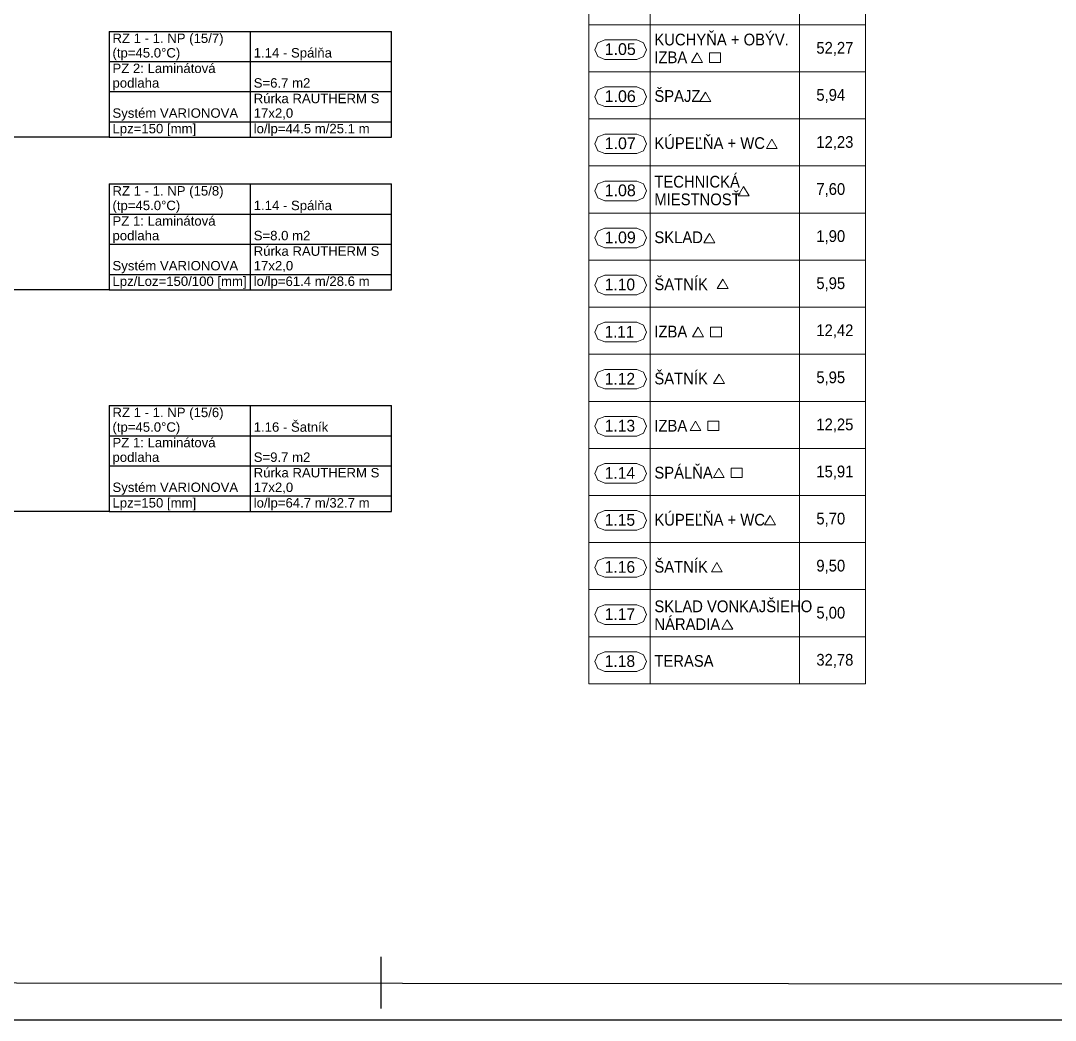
# Model space of a CAD drawing. Header units: millimetres. Extents: x 90740 to 167944, y -39332 to 25855.
# Drawn here: x 107561 to 118548, y -7270 to 3347 of the extents above; entities that cross this region are included whole.
import ezdxf

# ---------------------------------------------------------------- set-up
doc = ezdxf.new("R2010")
doc.units = ezdxf.units.MM
doc.layers.add('NETLAC', color=6, linetype='Continuous', plot=False)
doc.layers.add('TABU_KY', color=7, linetype='Continuous')
doc.layers.add('XR$2$_65384', color=7, linetype='Continuous')
doc.layers.add('XR$2$STANDARD', color=7, linetype='Continuous', lineweight=25)
doc.layers.add('XR$2$Text 1_50', color=7, linetype='Continuous', lineweight=25)
doc.styles.add('ARIAL', font='arial.ttf')
doc.styles.add('ISOCP3', font='arial.ttf')

msp = doc.modelspace()

# ---------------------------------------------------------------- linework, layer by layer
msp.add_line((111390, -7145), (111390, -6595))
msp.add_lwpolyline([(91110.7, 22087.4), (132115, 22055), (132115, -6895), (91110.7, -6862.6)], close=True)
at = {"layer": 'NETLAC'}
msp.add_lwpolyline([(90740, 22430), (132490, 22430), (132490, -7270), (90740, -7270)], close=True, dxfattribs=at)
at = {"layer": 'TABU_KY', "color": 5}
for p, q in [((108500.1, 3234.3), (111500.1, 3234.3)), ((110000.1, 2914.3), (110000.1, 3234.3)), ((108500.1, 2914.3), (111500.1, 2914.3)), ((110000.1, 2594.3), (110000.1, 2914.3)), ((108500.1, 2594.3), (111500.1, 2594.3)), ((110000.1, 2274.3), (110000.1, 2594.3)), ((108500.1, 2274.3), (111500.1, 2274.3)), ((110000.1, 2109.3), (110000.1, 2274.3)), ((108500.1, 2109.3), (103904, 2109.3)), ((108500.1, 1613.2), (111500.1, 1613.2)), ((110000.1, 1293.2), (110000.1, 1613.2)), ((108500.1, 1293.2), (111500.1, 1293.2)), ((110000.1, 973.2), (110000.1, 1293.2)), ((108500.1, 973.2), (111500.1, 973.2)), ((110000.1, 653.2), (110000.1, 973.2)), ((108500.1, 653.2), (111500.1, 653.2)), ((110000.1, 488.2), (110000.1, 653.2)), ((108500.1, 488.2), (105354.8, 488.2)), ((108500.1, -740.6), (111500.1, -740.6)), ((110000.1, -1060.6), (110000.1, -740.6)), ((108500.1, -1060.6), (111500.1, -1060.6)), ((110000.1, -1380.6), (110000.1, -1060.6)), ((108500.1, -1380.6), (111500.1, -1380.6)), ((110000.1, -1700.6), (110000.1, -1380.6)), ((108500.1, -1700.6), (111500.1, -1700.6)), ((110000.1, -1865.6), (110000.1, -1700.6)), ((108500.1, -1865.6), (106020.1, -1865.6))]:
    msp.add_line(p, q, dxfattribs=at)
for points in [[(108500.1, 3234.3), (108500.1, 2109.3), (111500.1, 2109.3), (111500.1, 3234.3)], [(108500.1, 1613.2), (108500.1, 488.2), (111500.1, 488.2), (111500.1, 1613.2)], [(108500.1, -740.6), (108500.1, -1865.6), (111500.1, -1865.6), (111500.1, -740.6)]]:
    msp.add_lwpolyline(points, dxfattribs=at)
at = {"layer": 'XR$2$_65384', "color": 7, "linetype": 'Continuous', "lineweight": 18}
for p, q in [((113689.2, 3113.3), (113658.7, 3039.6)), ((113762.9, 3143.8), (113689.2, 3113.3)), ((114102.8, 3143.8), (113762.9, 3143.8)), ((114176.4, 3113.3), (114102.8, 3143.8)), ((114206.9, 3039.6), (114176.4, 3113.3)), ((113658.7, 3039.6), (113689.2, 2966)), ((114176.4, 2966), (114206.9, 3039.6)), ((113689.2, 2966), (113762.9, 2935.5)), ((113762.9, 2935.5), (114102.8, 2935.5)), ((114102.8, 2935.5), (114176.4, 2966)), ((113762.9, 2643.8), (113689.2, 2613.3)), ((114102.8, 2643.8), (113762.9, 2643.8)), ((114176.4, 2613.3), (114102.8, 2643.8)), ((113689.2, 2613.3), (113658.7, 2539.6)), ((113658.7, 2539.6), (113689.2, 2466)), ((114206.9, 2539.6), (114176.4, 2613.3)), ((114176.4, 2466), (114206.9, 2539.6)), ((113689.2, 2466), (113762.9, 2435.5)), ((113762.9, 2435.5), (114102.8, 2435.5)), ((114102.8, 2435.5), (114176.4, 2466)), ((113689.2, 2113.3), (113658.7, 2039.6)), ((113762.9, 2143.8), (113689.2, 2113.3)), ((114102.8, 2143.8), (113762.9, 2143.8)), ((114176.4, 2113.3), (114102.8, 2143.8)), ((114206.9, 2039.6), (114176.4, 2113.3)), ((113658.7, 2039.6), (113689.2, 1966)), ((114176.4, 1966), (114206.9, 2039.6)), ((113689.2, 1966), (113762.9, 1935.5)), ((113762.9, 1935.5), (114102.8, 1935.5)), ((114102.8, 1935.5), (114176.4, 1966)), ((113689.2, 1613.3), (113658.7, 1539.6)), ((113658.7, 1539.6), (113689.2, 1466)), ((113762.9, 1643.8), (113689.2, 1613.3)), ((114102.8, 1643.8), (113762.9, 1643.8)), ((114176.4, 1613.3), (114102.8, 1643.8)), ((114206.9, 1539.6), (114176.4, 1613.3)), ((114176.4, 1466), (114206.9, 1539.6)), ((113689.2, 1466), (113762.9, 1435.5)), ((113762.9, 1435.5), (114102.8, 1435.5)), ((114102.8, 1435.5), (114176.4, 1466)), ((113689.2, 1113.3), (113658.7, 1039.6)), ((113762.9, 1143.8), (113689.2, 1113.3)), ((114102.8, 1143.8), (113762.9, 1143.8)), ((114176.4, 1113.3), (114102.8, 1143.8)), ((114206.9, 1039.6), (114176.4, 1113.3)), ((113658.7, 1039.6), (113689.2, 966)), ((114176.4, 966), (114206.9, 1039.6)), ((113689.2, 966), (113762.9, 935.5)), ((113762.9, 935.5), (114102.8, 935.5)), ((114102.8, 935.5), (114176.4, 966)), ((113689.2, 613.3), (113658.7, 539.6)), ((113762.9, 643.8), (113689.2, 613.3)), ((114102.8, 643.8), (113762.9, 643.8)), ((114176.4, 613.3), (114102.8, 643.8)), ((114206.9, 539.6), (114176.4, 613.3)), ((113658.7, 539.6), (113689.2, 466)), ((113689.2, 466), (113762.9, 435.5)), ((114102.8, 435.5), (114176.4, 466)), ((114176.4, 466), (114206.9, 539.6)), ((113762.9, 435.5), (114102.8, 435.5)), ((113689.2, 113.3), (113658.7, 39.6)), ((113762.9, 143.8), (113689.2, 113.3)), ((114102.8, 143.8), (113762.9, 143.8)), ((114176.4, 113.3), (114102.8, 143.8)), ((114206.9, 39.6), (114176.4, 113.3)), ((113658.7, 39.6), (113689.2, -34)), ((114176.4, -34), (114206.9, 39.6)), ((113689.2, -34), (113762.9, -64.5)), ((113762.9, -64.5), (114102.8, -64.5)), ((114102.8, -64.5), (114176.4, -34)), ((113689.2, -386.7), (113658.7, -460.4)), ((113762.9, -356.2), (113689.2, -386.7)), ((114102.8, -356.2), (113762.9, -356.2)), ((114176.4, -386.7), (114102.8, -356.2)), ((114206.9, -460.4), (114176.4, -386.7)), ((113658.7, -460.4), (113689.2, -534)), ((113689.2, -534), (113762.9, -564.5)), ((114102.8, -564.5), (114176.4, -534)), ((114176.4, -534), (114206.9, -460.4)), ((113762.9, -564.5), (114102.8, -564.5)), ((113762.9, -856.2), (113689.2, -886.7)), ((114102.8, -856.2), (113762.9, -856.2)), ((114176.4, -886.7), (114102.8, -856.2)), ((113689.2, -886.7), (113658.7, -960.4)), ((113658.7, -960.4), (113689.2, -1034)), ((114206.9, -960.4), (114176.4, -886.7)), ((114176.4, -1034), (114206.9, -960.4)), ((113689.2, -1034), (113762.9, -1064.5)), ((113762.9, -1064.5), (114102.8, -1064.5)), ((114102.8, -1064.5), (114176.4, -1034)), ((113689.2, -1386.7), (113658.7, -1460.4)), ((113762.9, -1356.2), (113689.2, -1386.7)), ((114102.8, -1356.2), (113762.9, -1356.2)), ((114176.4, -1386.7), (114102.8, -1356.2)), ((114206.9, -1460.4), (114176.4, -1386.7)), ((113658.7, -1460.4), (113689.2, -1534)), ((113689.2, -1534), (113762.9, -1564.5)), ((114102.8, -1564.5), (114176.4, -1534)), ((114176.4, -1534), (114206.9, -1460.4)), ((113762.9, -1564.5), (114102.8, -1564.5)), ((113762.9, -1856.2), (113689.2, -1886.7)), ((114102.8, -1856.2), (113762.9, -1856.2)), ((114176.4, -1886.7), (114102.8, -1856.2)), ((113689.2, -1886.7), (113658.7, -1960.4)), ((113658.7, -1960.4), (113689.2, -2034)), ((114206.9, -1960.4), (114176.4, -1886.7)), ((114176.4, -2034), (114206.9, -1960.4)), ((113689.2, -2034), (113762.9, -2064.5)), ((113762.9, -2064.5), (114102.8, -2064.5)), ((114102.8, -2064.5), (114176.4, -2034)), ((113689.2, -2386.7), (113658.7, -2460.4)), ((113762.9, -2356.2), (113689.2, -2386.7)), ((114102.8, -2356.2), (113762.9, -2356.2)), ((114176.4, -2386.7), (114102.8, -2356.2)), ((114206.9, -2460.4), (114176.4, -2386.7)), ((113658.7, -2460.4), (113689.2, -2534)), ((114176.4, -2534), (114206.9, -2460.4)), ((113689.2, -2534), (113762.9, -2564.5)), ((113762.9, -2564.5), (114102.8, -2564.5)), ((114102.8, -2564.5), (114176.4, -2534)), ((113762.9, -2856.2), (113689.2, -2886.7)), ((114102.8, -2856.2), (113762.9, -2856.2)), ((114176.4, -2886.7), (114102.8, -2856.2)), ((113689.2, -2886.7), (113658.7, -2960.4)), ((113658.7, -2960.4), (113689.2, -3034)), ((114206.9, -2960.4), (114176.4, -2886.7)), ((114176.4, -3034), (114206.9, -2960.4)), ((113689.2, -3034), (113762.9, -3064.5)), ((113762.9, -3064.5), (114102.8, -3064.5)), ((114102.8, -3064.5), (114176.4, -3034)), ((113689.2, -3386.7), (113658.7, -3460.4)), ((113762.9, -3356.2), (113689.2, -3386.7)), ((114102.8, -3356.2), (113762.9, -3356.2)), ((114176.4, -3386.7), (114102.8, -3356.2)), ((114206.9, -3460.4), (114176.4, -3386.7)), ((113658.7, -3460.4), (113689.2, -3534)), ((114176.4, -3534), (114206.9, -3460.4)), ((113689.2, -3534), (113762.9, -3564.5)), ((113762.9, -3564.5), (114102.8, -3564.5)), ((114102.8, -3564.5), (114176.4, -3534))]:
    msp.add_line(p, q, dxfattribs=at)
at = {"layer": 'XR$2$STANDARD', "color": 7, "linetype": 'Continuous', "lineweight": 18}
for p, q in [((113595.8, -3695.9), (113595.8, 5304.1)), ((114245.8, -3695.9), (114245.8, 5304.1)), ((115830.8, -3695.9), (115830.8, 5304.1)), ((116530.8, -3695.9), (116530.8, 5304.1)), ((114743.2, 3004.6), (114685.3, 2904.3)), ((114801.1, 2904.3), (114743.2, 3004.6)), ((114875.3, 2904.3), (114875.3, 3004.6)), ((114875.3, 3004.6), (114991.1, 3004.6)), ((114991.1, 3004.6), (114991.1, 2904.3)), ((114685.3, 2904.3), (114801.1, 2904.3)), ((114875.3, 2904.3), (114991.1, 2904.3)), ((114832.6, 2589.1), (114774.7, 2488.8)), ((114890.5, 2488.8), (114832.6, 2589.1)), ((114774.7, 2488.8), (114890.5, 2488.8)), ((115537.4, 2089.4), (115479.5, 1989.1)), ((115595.3, 1989.1), (115537.4, 2089.4)), ((115479.5, 1989.1), (115595.3, 1989.1)), ((115237.6, 1587.1), (115179.7, 1486.8)), ((115295.5, 1486.8), (115237.6, 1587.1)), ((115179.7, 1486.8), (115295.5, 1486.8)), ((114874.7, 1087.4), (114816.8, 987.1)), ((114932.6, 987.1), (114874.7, 1087.4)), ((114816.8, 987.1), (114932.6, 987.1)), ((115016.7, 603.5), (114958.8, 503.2)), ((115074.6, 503.2), (115016.7, 603.5)), ((114958.8, 503.2), (115074.6, 503.2)), ((114753.7, 90.7), (114695.8, -9.6)), ((114811.6, -9.6), (114753.7, 90.7)), ((114885.8, -9.6), (114885.8, 90.7)), ((114885.8, 90.7), (115001.6, 90.7)), ((115001.6, 90.7), (115001.6, -9.6)), ((114695.8, -9.6), (114811.6, -9.6)), ((114885.8, -9.6), (115001.6, -9.6)), ((114977.2, -406.4), (114919.3, -506.7)), ((115035.1, -506.7), (114977.2, -406.4)), ((114919.3, -506.7), (115035.1, -506.7)), ((114727.4, -906.1), (114669.5, -1006.4)), ((114785.3, -1006.4), (114727.4, -906.1)), ((114859.5, -1006.4), (114859.5, -906.1)), ((114859.5, -906.1), (114975.3, -906.1)), ((114975.3, -906.1), (114975.3, -1006.4)), ((114669.5, -1006.4), (114785.3, -1006.4)), ((114859.5, -1006.4), (114975.3, -1006.4)), ((114974.6, -1405.7), (114916.7, -1506)), ((115032.5, -1506), (114974.6, -1405.7)), ((115106.7, -1506), (115106.7, -1405.7)), ((115106.7, -1405.7), (115222.5, -1405.7)), ((115222.5, -1405.7), (115222.5, -1506)), ((114916.7, -1506), (115032.5, -1506)), ((115106.7, -1506), (115222.5, -1506)), ((115519, -1908), (115461.1, -2008.3)), ((115576.9, -2008.3), (115519, -1908)), ((115461.1, -2008.3), (115576.9, -2008.3)), ((114953.6, -2407.7), (114895.7, -2508)), ((115011.5, -2508), (114953.6, -2407.7)), ((114895.7, -2508), (115011.5, -2508)), ((115064, -3015.2), (115006.1, -3115.5)), ((115121.9, -3115.5), (115064, -3015.2)), ((115006.1, -3115.5), (115121.9, -3115.5))]:
    msp.add_line(p, q, dxfattribs=at)
at = {"layer": 'XR$2$Text 1_50', "color": 7, "linetype": 'Continuous', "lineweight": 18}
for p, q in [((113595.8, 3304.1), (116530.8, 3304.1)), ((113595.8, 2804.1), (116530.8, 2804.1)), ((113595.8, 2304.1), (116530.8, 2304.1)), ((113595.8, 1804.1), (116530.8, 1804.1)), ((113595.8, 1304.1), (116530.8, 1304.1)), ((113595.8, 804.1), (116530.8, 804.1)), ((113595.8, 304.1), (116530.8, 304.1)), ((113595.8, -195.9), (116530.8, -195.9)), ((113595.8, -695.9), (116530.8, -695.9)), ((113595.8, -1195.9), (116530.8, -1195.9)), ((113595.8, -1695.9), (116530.8, -1695.9)), ((113595.8, -2195.9), (116530.8, -2195.9)), ((113595.8, -2695.9), (116530.8, -2695.9)), ((113595.8, -3195.9), (116530.8, -3195.9)), ((113595.8, -3695.9), (116530.8, -3695.9)), ((113595.8, -3695.9), (116530.8, -3695.9)), ((113595.8, -3695.9), (116530.8, -3695.9)), ((113595.8, -3695.9), (116530.8, -3695.9)), ((113595.8, -3695.9), (116530.8, -3695.9))]:
    msp.add_line(p, q, dxfattribs=at)

# ---------------------------------------------------------------- texts
at = {"layer": 'TABU_KY', "color": 160, "style": 'ARIAL'}
for s, p in [('RZ 1 - 1. NP (15/7) ', (108535.1, 3111.3)), ('(tp=45.0°C)', (108535.1, 2956.3)), ('1.14 - Spálňa', (110035.1, 2956.3)), ('PZ 2: Laminátová', (108535.1, 2791.3)), ('podlaha', (108535.1, 2636.3)), ('S=6.7 m2', (110035.1, 2636.3)), ('Rúrka RAUTHERM S', (110035.1, 2471.3)), ('Systém VARIONOVA', (108535.1, 2316.3)), ('17x2,0', (110035.1, 2316.3)), ('Lpz=150 [mm]', (108535.1, 2151.3)), ('lo/lp=44.5 m/25.1 m', (110035.1, 2151.3)), ('RZ 1 - 1. NP (15/8) ', (108535.1, 1490.2)), ('(tp=45.0°C)', (108535.1, 1335.2)), ('1.14 - Spálňa', (110035.1, 1335.2)), ('PZ 1: Laminátová', (108535.1, 1170.2)), ('podlaha', (108535.1, 1015.2)), ('S=8.0 m2', (110035.1, 1015.2)), ('Rúrka RAUTHERM S', (110035.1, 850.2)), ('Systém VARIONOVA', (108535.1, 695.2)), ('17x2,0', (110035.1, 695.2)), ('Lpz/Loz=150/100 [mm]', (108535.1, 530.2)), ('lo/lp=61.4 m/28.6 m', (110035.1, 530.2)), ('RZ 1 - 1. NP (15/6) ', (108535.1, -863.6)), ('(tp=45.0°C)', (108535.1, -1018.6)), ('1.16 - Šatník', (110035.1, -1018.6)), ('PZ 1: Laminátová', (108535.1, -1183.6)), ('podlaha', (108535.1, -1338.6)), ('S=9.7 m2', (110035.1, -1338.6)), ('Rúrka RAUTHERM S', (110035.1, -1503.6)), ('Systém VARIONOVA', (108535.1, -1658.6)), ('17x2,0', (110035.1, -1658.6)), ('Lpz=150 [mm]', (108535.1, -1823.6)), ('lo/lp=64.7 m/32.7 m', (110035.1, -1823.6))]:
    msp.add_text(s, height=100, dxfattribs=at).set_placement(p)
at = {"layer": 'XR$2$_65384', "color": 7, "linetype": 'Continuous', "lineweight": 18, "char_height": 125, "attachment_point": 7, "style": 'ARIAL'}
for s, insert, width in [('\\W0.97;1.05', (113762.9, 2981.3), 402.505), ('\\W0.97;1.06', (113762.9, 2481.3), 402.505), ('\\W0.97;1.07', (113762.9, 1981.3), 402.505), ('\\W0.97;1.08', (113762.9, 1481.3), 402.505), ('\\W0.97;1.09', (113762.9, 981.3), 402.505), ('\\W0.95;1.10', (113762.9, 481.3), 400.881), ('\\W0.92;1.11', (113762.9, -18.7), 399.342), ('\\W0.95;1.12', (113762.9, -518.7), 400.881), ('\\W0.95;1.13', (113762.9, -1018.7), 400.881), ('\\W0.95;1.14', (113762.9, -1518.7), 400.881), ('\\W0.95;1.15', (113762.9, -2018.7), 400.881), ('\\W0.95;1.16', (113762.9, -2518.7), 400.881), ('\\W0.95;1.17', (113762.9, -3018.7), 400.881), ('\\W0.95;1.18', (113762.9, -3518.7), 400.881)]:
    msp.add_mtext(s, dxfattribs=dict(at, insert=insert, width=width))
at = {"layer": 'XR$2$STANDARD', "color": 7, "linetype": 'Continuous', "lineweight": 18, "char_height": 125, "attachment_point": 7, "style": 'ISOCP3'}
for s, insert, width in [('\\W0.90;KUCHYŇA\\~+\\~OBÝV.', (114290.3, 3082.9), 1397.396), ('\\W0.90;52,27', (116010.5, 2973.6), 446.875), ('\\W0.90;IZBA', (114290.3, 2895.4), 329.688), ('\\W0.90;ŠPAJZ', (114290.3, 2482.9), 449.479), ('\\W0.90;5,94', (116010.5, 2473.6), 358.333), ('\\W0.90;KÚPEĽŇA\\~+\\~WC', (114290.3, 1982.9), 1131.771), ('\\W0.90;12,23', (116010.5, 1973.6), 384.375), ('\\W0.90;TECHNICKÁ\\~', (114290.3, 1572.9), 918.229), ('\\W0.90;MIESTNOSŤ', (114290.3, 1385.4), 832.292), ('\\W0.90;7,60', (116010.5, 1473.6), 366.146), ('\\W0.90;SKLAD', (114290.3, 982.9), 472.917), ('\\W0.90;1,90', (116010.5, 973.6), 311.458), ('\\W0.90;ŠATNÍK', (114290.3, 482.9), 569.271), ('\\W0.90;5,95', (116010.5, 473.6), 350.521), ('\\W0.90;12,42', (116010.5, -26.4), 400), ('\\W0.90;IZBA', (114290.3, -17.1), 329.688), ('\\W0.90;ŠATNÍK', (114290.3, -517.1), 569.271), ('\\W0.90;5,95', (116010.5, -526.4), 350.521), ('\\W0.90;12,25', (116010.5, -1026.4), 392.188), ('\\W0.90;IZBA', (114290.3, -1017.1), 329.688), ('\\W0.90;SPÁLŇA', (114290.3, -1517.1), 579.687), ('\\W0.90;15,91', (116010.5, -1526.4), 347.917), ('\\W0.90;KÚPEĽŇA\\~+\\~WC', (114290.3, -2017.1), 1131.771), ('\\W0.90;5,70', (116010.5, -2026.4), 363.542), ('\\W0.90;ŠATNÍK', (114290.3, -2517.1), 569.271), ('\\W0.90;9,50', (116010.5, -2526.4), 358.333), ('\\W0.90;SKLAD\\~VONKAJŠIEHO', (114290.3, -2937.1), 1548.438), ('\\W0.90;5,00', (116010.5, -3026.4), 363.542), ('\\W0.90;NÁRADIA', (114290.3, -3124.6), 673.437), ('\\W0.90;TERASA', (114290.3, -3517.1), 571.875), ('\\W0.90;32,78', (116010.5, -3526.4), 431.25)]:
    msp.add_mtext(s, dxfattribs=dict(at, insert=insert, width=width))

doc.saveas('drawing.dxf')
